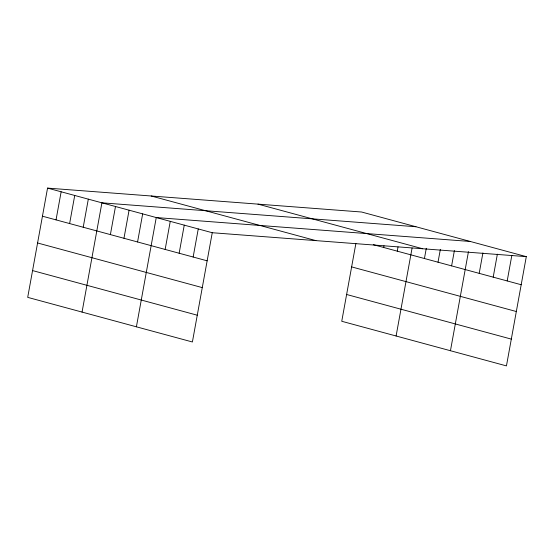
<?xml version="1.0" encoding="UTF-8"?>
<svg xmlns="http://www.w3.org/2000/svg" width="554" height="554" viewBox="0 0 554 554"><rect width="100%" height="100%" fill="white"/><g stroke="black" fill="none" stroke-linecap="round" stroke-linejoin="round"><path stroke-width="0.83" d="M526.3 256.641L361.603 212.016L47.554 188.104L27.7 297.359L192.397 341.984L212.251 232.728L526.3 256.641L506.446 365.896L341.749 321.272L355.89 243.462M56.037 219.883L61.141 191.788M69.624 223.56L74.728 195.465M83.211 227.244L88.321 199.149M82.047 312.089L101.908 202.826L415.95 226.738M110.385 234.605L115.495 206.51M123.971 238.289L129.082 210.195M137.565 241.973L142.669 213.872M136.402 326.812L156.256 217.556L470.304 241.468M165.147 249.445L170.258 221.351M179.15 253.24L184.253 225.139M193.145 257.028L198.256 228.934M383.673 247.472L383.984 245.768M397.26 251.156L398.035 246.897M396.096 336.001L412.086 248.026M424.433 258.517L426.289 248.303M438.02 262.201L440.34 249.432M451.607 265.878L454.398 250.553M450.45 350.724L468.449 251.682M479.196 273.357L482.908 252.922M493.199 277.152L497.374 254.161M507.194 280.94L511.834 255.401M257.97 204.121L422.667 248.746M373.285 244.66L521.196 284.735M151.194 195.991L315.891 240.616M351.631 266.896L516.328 311.521M47.554 188.104L212.251 232.728M346.617 294.486L511.314 339.11M42.45 216.198L207.148 260.823M37.582 242.984L202.279 287.609M32.568 270.581L197.266 315.205"/></g></svg>
